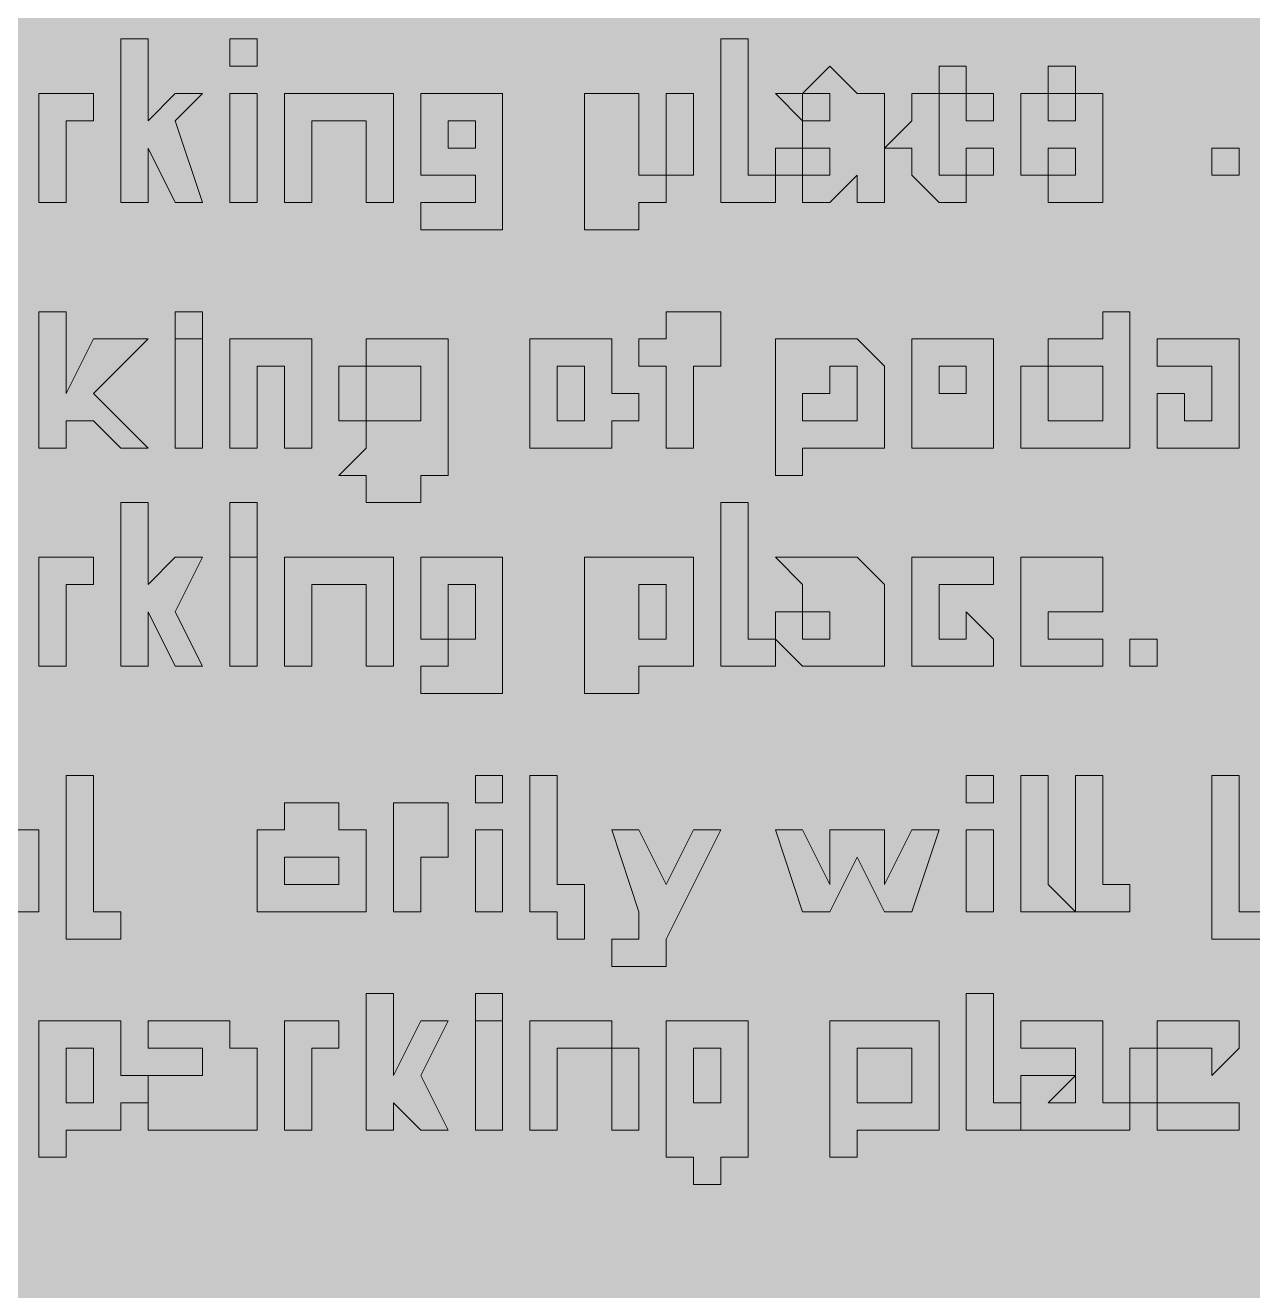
# Model space of a CAD drawing. Header units: metres. Extents: x 104 to 450, y 10 to 263.
# Drawn here: x 158.6 to 212.6, y 141.7 to 197.4 of the extents above; entities that cross this region are included whole.
import ezdxf

# ---------------------------------------------------------------- set-up
doc = ezdxf.new("R2010")
doc.units = ezdxf.units.M
doc.layers.add('FILL_BLACK_000000', color=7, linetype='Continuous', true_color=0x000000)
doc.layers.add('FILL_WHITE_FFFFFF', color=7, linetype='Continuous', true_color=0xffffff)

msp = doc.modelspace()

# ---------------------------------------------------------------- hatches: boundary and pattern name
at = {"layer": 'FILL_BLACK_000000', "true_color": 0x000000}
h = msp.add_hatch(color=7, dxfattribs=at)
h.dxf.hatch_style = 1
h.paths.add_polyline_path([(103.95, 259.2), (104, 259.6), (104.14, 259.91), (104.55, 260.4), (104.96, 260.89), (105.1, 261.2), (105.15, 261.6), (105.15, 262.8), (106.35, 262.8), (108.75, 262.8), (445.95, 262.8), (448.35, 262.8), (449.55, 261.6), (449.55, 259.2), (449.55, 14.4), (449.53, 13.5), (449.4, 12.6), (449.04, 11.7), (448.35, 10.8), (447.15, 10.8), (447.13, 10.11), (447, 9.75), (446.64, 9.62), (445.95, 9.6), (108.75, 9.6), (107.85, 9.79), (106.95, 10.2), (106.05, 10.61), (105.15, 10.8), (104.96, 11.7), (104.55, 12.6), (104.14, 13.5), (103.95, 14.4), (103.95, 259.2)])
h = msp.add_hatch(color=7, dxfattribs=at)
h.dxf.hatch_style = 1
h.paths.add_polyline_path([(162.75, 196.8), (163.95, 196.8), (163.95, 193.2), (165.15, 194.4), (166.35, 194.4), (165.15, 193.2), (166.35, 189.6), (165.15, 189.6), (163.95, 192), (163.95, 190.8), (163.95, 189.6), (162.75, 189.6), (162.75, 196.8)])
h = msp.add_hatch(color=7, dxfattribs=at)
h.dxf.hatch_style = 1
h.paths.add_polyline_path([(167.55, 195.6), (167.55, 196.8), (168.75, 196.8), (168.75, 195.6), (167.55, 195.6)])
h = msp.add_hatch(color=7, dxfattribs=at)
h.dxf.hatch_style = 1
h.paths.add_polyline_path([(190.35, 192), (190.35, 190.8), (191.55, 190.8), (191.55, 189.6), (190.35, 189.6), (189.15, 189.6), (189.15, 190.8), (189.15, 196.8), (190.35, 196.8), (190.35, 192)])
h = msp.add_hatch(color=7, dxfattribs=at)
h.dxf.hatch_style = 1
h.paths.add_polyline_path([(196.35, 190.8), (196.35, 189.6), (195.15, 189.6), (195.15, 190.8), (193.95, 189.6), (192.75, 189.6), (192.75, 190.8), (193.95, 190.8), (193.95, 192), (192.75, 192), (192.75, 193.2), (193.95, 193.2), (193.95, 194.4), (192.75, 194.4), (193.95, 195.6), (195.15, 194.4), (196.35, 194.4), (196.35, 193.2), (196.35, 190.8)])
h = msp.add_hatch(color=7, dxfattribs=at)
h.dxf.hatch_style = 1
h.paths.add_polyline_path([(198.75, 194.4), (198.75, 195.6), (199.95, 195.6), (199.95, 194.4), (198.75, 194.4)])
h = msp.add_hatch(color=7, dxfattribs=at)
h.dxf.hatch_style = 1
h.paths.add_polyline_path([(204.75, 195.6), (204.75, 194.4), (203.55, 194.4), (203.55, 195.6), (204.75, 195.6)])
h = msp.add_hatch(color=7, dxfattribs=at)
h.dxf.hatch_style = 1
h.paths.add_polyline_path([(159.15, 194.4), (160.35, 194.4), (161.55, 194.4), (161.55, 193.2), (160.35, 193.2), (160.35, 189.6), (159.15, 189.6), (159.15, 194.4)])
h = msp.add_hatch(color=7, dxfattribs=at)
h.dxf.hatch_style = 1
h.paths.add_polyline_path([(167.55, 189.6), (167.55, 194.4), (168.75, 194.4), (168.75, 189.6), (167.55, 189.6)])
h = msp.add_hatch(color=7, dxfattribs=at)
h.dxf.hatch_style = 1
h.paths.add_polyline_path([(173.55, 189.6), (173.55, 193.2), (172.35, 193.2), (171.15, 193.2), (171.15, 189.6), (169.95, 189.6), (169.95, 194.4), (171.15, 194.4), (172.35, 194.4), (173.55, 194.4), (174.75, 194.4), (174.75, 193.2), (174.75, 189.6), (173.55, 189.6)])
h = msp.add_hatch(color=7, dxfattribs=at)
h.dxf.hatch_style = 1
h.paths.add_polyline_path([(178.35, 188.4), (177.15, 188.4), (175.95, 188.4), (175.95, 189.6), (177.15, 189.6), (178.35, 189.6), (178.35, 190.8), (177.15, 190.8), (175.95, 190.8), (175.95, 192), (175.95, 193.2), (175.95, 194.4), (177.15, 194.4), (178.35, 194.4), (179.55, 194.4), (179.55, 189.6), (179.55, 188.4), (178.35, 188.4)])
h.paths.add_polyline_path([(177.15, 193.2), (177.15, 192), (178.35, 192), (178.35, 193.2), (177.15, 193.2)], flags=16)
h = msp.add_hatch(color=7, dxfattribs=at)
h.dxf.hatch_style = 1
h.paths.add_polyline_path([(183.15, 194.4), (184.35, 194.4), (185.55, 194.4), (185.55, 193.2), (185.55, 192), (185.55, 190.8), (186.75, 190.8), (186.75, 189.6), (185.55, 189.6), (185.55, 188.4), (183.15, 188.4), (183.15, 194.4)])
h = msp.add_hatch(color=7, dxfattribs=at)
h.dxf.hatch_style = 1
h.paths.add_polyline_path([(187.95, 193.2), (187.95, 192), (187.95, 190.8), (186.75, 190.8), (186.75, 192), (186.75, 193.2), (186.75, 194.4), (187.95, 194.4), (187.95, 193.2)])
h = msp.add_hatch(color=7, dxfattribs=at)
h.dxf.hatch_style = 1
h.paths.add_polyline_path([(192.75, 193.2), (191.55, 194.4), (192.75, 194.4), (192.75, 193.2)])
h = msp.add_hatch(color=7, dxfattribs=at)
h.dxf.hatch_style = 1
h.paths.add_polyline_path([(197.55, 192), (196.35, 192), (197.55, 193.2), (197.55, 194.4), (198.75, 194.4), (198.75, 193.2), (198.75, 192), (198.75, 190.8), (199.95, 190.8), (199.95, 189.6), (198.75, 189.6), (197.55, 190.8), (197.55, 192)])
h = msp.add_hatch(color=7, dxfattribs=at)
h.dxf.hatch_style = 1
h.paths.add_polyline_path([(199.95, 194.4), (201.15, 194.4), (201.15, 193.2), (199.95, 193.2), (199.95, 194.4)])
h = msp.add_hatch(color=7, dxfattribs=at)
h.dxf.hatch_style = 1
h.paths.add_polyline_path([(203.55, 190.8), (202.35, 190.8), (202.35, 192), (202.35, 193.2), (202.35, 194.4), (203.55, 194.4), (203.55, 193.2), (204.75, 193.2), (204.75, 194.4), (205.95, 194.4), (205.95, 193.2), (205.95, 192), (205.95, 190.8), (205.95, 189.6), (204.75, 189.6), (203.55, 189.6), (203.55, 190.8)])
h.paths.add_polyline_path([(204.75, 190.8), (204.75, 192), (203.55, 192), (203.55, 190.8), (204.75, 190.8)], flags=16)
h = msp.add_hatch(color=7, dxfattribs=at)
h.dxf.hatch_style = 1
h.paths.add_polyline_path([(191.55, 192), (192.75, 192), (192.75, 190.8), (191.55, 190.8), (191.55, 192)])
h = msp.add_hatch(color=7, dxfattribs=at)
h.dxf.hatch_style = 1
h.paths.add_polyline_path([(199.95, 190.8), (199.95, 192), (201.15, 192), (201.15, 190.8), (199.95, 190.8)])
h = msp.add_hatch(color=7, dxfattribs=at)
h.dxf.hatch_style = 1
h.paths.add_polyline_path([(211.95, 192), (211.95, 190.8), (210.75, 190.8), (210.75, 192), (211.95, 192)])
h = msp.add_hatch(color=7, dxfattribs=at)
h.dxf.hatch_style = 1
h.paths.add_polyline_path([(159.15, 184.8), (160.35, 184.8), (160.35, 181.2), (161.55, 183.6), (163.95, 183.6), (161.55, 181.2), (163.95, 178.8), (162.75, 178.8), (161.55, 180), (160.35, 180), (160.35, 178.8), (159.15, 178.8), (159.15, 184.8)])
h = msp.add_hatch(color=7, dxfattribs=at)
h.dxf.hatch_style = 1
h.paths.add_polyline_path([(166.35, 183.6), (165.15, 183.6), (165.15, 184.8), (166.35, 184.8), (166.35, 183.6)])
h = msp.add_hatch(color=7, dxfattribs=at)
h.dxf.hatch_style = 1
h.paths.add_polyline_path([(187.95, 182.4), (187.95, 178.8), (186.75, 178.8), (186.75, 182.4), (185.55, 182.4), (185.55, 183.6), (186.75, 183.6), (186.75, 184.8), (187.95, 184.8), (189.15, 184.8), (189.15, 183.6), (189.15, 182.4), (187.95, 182.4)])
h = msp.add_hatch(color=7, dxfattribs=at)
h.dxf.hatch_style = 1
h.paths.add_polyline_path([(204.75, 183.6), (205.95, 183.6), (205.95, 184.8), (207.15, 184.8), (207.15, 178.8), (205.95, 178.8), (204.75, 178.8), (203.55, 178.8), (202.35, 178.8), (202.35, 180), (202.35, 181.2), (202.35, 182.4), (203.55, 182.4), (203.55, 183.6), (204.75, 183.6)])
h.paths.add_polyline_path([(203.55, 181.2), (203.55, 180), (204.75, 180), (205.95, 180), (205.95, 181.2), (205.95, 182.4), (204.75, 182.4), (203.55, 182.4), (203.55, 181.2)], flags=16)
h = msp.add_hatch(color=7, dxfattribs=at)
h.dxf.hatch_style = 1
h.paths.add_polyline_path([(165.15, 178.8), (165.15, 183.6), (166.35, 183.6), (166.35, 178.8), (165.15, 178.8)])
h = msp.add_hatch(color=7, dxfattribs=at)
h.dxf.hatch_style = 1
h.paths.add_polyline_path([(169.95, 178.8), (169.95, 181.2), (169.95, 182.4), (168.75, 182.4), (168.75, 181.2), (168.75, 178.8), (167.55, 178.8), (167.55, 183.6), (168.75, 183.6), (169.95, 183.6), (171.15, 183.6), (171.15, 182.4), (171.15, 181.2), (171.15, 178.8), (169.95, 178.8)])
h = msp.add_hatch(color=7, dxfattribs=at)
h.dxf.hatch_style = 1
h.paths.add_polyline_path([(174.75, 183.6), (175.95, 183.6), (177.15, 183.6), (177.15, 178.8), (177.15, 177.6), (175.95, 177.6), (175.95, 176.4), (174.75, 176.4), (173.55, 176.4), (173.55, 177.6), (172.35, 177.6), (173.55, 178.8), (173.55, 180), (174.75, 180), (175.95, 180), (175.95, 181.2), (175.95, 182.4), (174.75, 182.4), (173.55, 182.4), (173.55, 183.6), (174.75, 183.6)])
h = msp.add_hatch(color=7, dxfattribs=at)
h.dxf.hatch_style = 1
h.paths.add_polyline_path([(184.35, 180), (184.35, 178.8), (183.15, 178.8), (181.95, 178.8), (180.75, 178.8), (180.75, 180), (180.75, 181.2), (180.75, 182.4), (180.75, 183.6), (181.95, 183.6), (183.15, 183.6), (184.35, 183.6), (184.35, 182.4), (184.35, 181.2), (185.55, 181.2), (185.55, 180), (184.35, 180)])
h.paths.add_polyline_path([(181.95, 182.4), (181.95, 181.2), (181.95, 180), (183.15, 180), (183.15, 181.2), (183.15, 182.4), (181.95, 182.4)], flags=16)
h = msp.add_hatch(color=7, dxfattribs=at)
h.dxf.hatch_style = 1
h.paths.add_polyline_path([(196.35, 178.8), (195.15, 178.8), (193.95, 178.8), (192.75, 178.8), (192.75, 177.6), (191.55, 177.6), (191.55, 183.6), (192.75, 183.6), (193.95, 183.6), (195.15, 183.6), (196.35, 182.4), (196.35, 181.2), (196.35, 180), (196.35, 178.8)])
h.paths.add_polyline_path([(195.15, 181.2), (195.15, 182.4), (193.95, 182.4), (193.95, 181.2), (192.75, 181.2), (192.75, 180), (193.95, 180), (195.15, 180), (195.15, 181.2)], flags=16)
h = msp.add_hatch(color=7, dxfattribs=at)
h.dxf.hatch_style = 1
h.paths.add_polyline_path([(198.75, 178.8), (197.55, 178.8), (197.55, 180), (197.55, 181.2), (197.55, 182.4), (197.55, 183.6), (198.75, 183.6), (199.95, 183.6), (201.15, 183.6), (201.15, 182.4), (201.15, 181.2), (201.15, 180), (201.15, 178.8), (199.95, 178.8), (198.75, 178.8)])
h.paths.add_polyline_path([(199.95, 182.4), (198.75, 182.4), (198.75, 181.2), (199.95, 181.2), (199.95, 182.4)], flags=16)
h = msp.add_hatch(color=7, dxfattribs=at)
h.dxf.hatch_style = 1
h.paths.add_polyline_path([(209.55, 182.4), (208.35, 182.4), (208.35, 183.6), (209.55, 183.6), (210.75, 183.6), (211.95, 183.6), (211.95, 182.4), (211.95, 180), (211.95, 178.8), (210.75, 178.8), (209.55, 178.8), (208.35, 178.8), (208.35, 180), (208.35, 181.2), (209.55, 181.2), (209.55, 180), (210.75, 180), (210.75, 181.2), (210.75, 182.4), (209.55, 182.4)])
h = msp.add_hatch(color=7, dxfattribs=at)
h.dxf.hatch_style = 1
h.paths.add_polyline_path([(172.35, 181.2), (172.35, 182.4), (173.55, 182.4), (173.55, 181.2), (173.55, 180), (172.35, 180), (172.35, 181.2)])
h = msp.add_hatch(color=7, dxfattribs=at)
h.dxf.hatch_style = 1
h.paths.add_polyline_path([(162.75, 176.4), (163.95, 176.4), (163.95, 172.8), (165.15, 174), (166.35, 174), (165.15, 171.6), (166.35, 169.2), (165.15, 169.2), (163.95, 171.6), (163.95, 170.4), (163.95, 169.2), (162.75, 169.2), (162.75, 176.4)])
h = msp.add_hatch(color=7, dxfattribs=at)
h.dxf.hatch_style = 1
h.paths.add_polyline_path([(167.55, 174), (167.55, 175.2), (167.55, 176.4), (168.75, 176.4), (168.75, 175.2), (168.75, 174), (167.55, 174)])
h = msp.add_hatch(color=7, dxfattribs=at)
h.dxf.hatch_style = 1
h.paths.add_polyline_path([(190.35, 170.4), (191.55, 170.4), (191.55, 169.2), (190.35, 169.2), (189.15, 169.2), (189.15, 170.4), (189.15, 176.4), (190.35, 176.4), (190.35, 170.4)])
h = msp.add_hatch(color=7, dxfattribs=at)
h.dxf.hatch_style = 1
h.paths.add_polyline_path([(159.15, 174), (160.35, 174), (161.55, 174), (161.55, 172.8), (160.35, 172.8), (160.35, 171.6), (160.35, 169.2), (159.15, 169.2), (159.15, 174)])
h = msp.add_hatch(color=7, dxfattribs=at)
h.dxf.hatch_style = 1
h.paths.add_polyline_path([(167.55, 169.2), (167.55, 174), (168.75, 174), (168.75, 169.2), (167.55, 169.2)])
h = msp.add_hatch(color=7, dxfattribs=at)
h.dxf.hatch_style = 1
h.paths.add_polyline_path([(173.55, 169.2), (173.55, 171.6), (173.55, 172.8), (172.35, 172.8), (171.15, 172.8), (171.15, 169.2), (169.95, 169.2), (169.95, 174), (171.15, 174), (172.35, 174), (173.55, 174), (174.75, 174), (174.75, 172.8), (174.75, 169.2), (173.55, 169.2)])
h = msp.add_hatch(color=7, dxfattribs=at)
h.dxf.hatch_style = 1
h.paths.add_polyline_path([(175.95, 171.6), (175.95, 172.8), (175.95, 174), (177.15, 174), (178.35, 174), (179.55, 174), (179.55, 169.2), (179.55, 168), (178.35, 168), (177.15, 168), (175.95, 168), (175.95, 169.2), (177.15, 169.2), (177.15, 170.4), (175.95, 170.4), (175.95, 171.6)])
h.paths.add_polyline_path([(178.35, 170.4), (178.35, 171.6), (178.35, 172.8), (177.15, 172.8), (177.15, 171.6), (177.15, 170.4), (178.35, 170.4)], flags=16)
h = msp.add_hatch(color=7, dxfattribs=at)
h.dxf.hatch_style = 1
h.paths.add_polyline_path([(187.95, 169.2), (186.75, 169.2), (185.55, 169.2), (185.55, 168), (183.15, 168), (183.15, 174), (184.35, 174), (185.55, 174), (186.75, 174), (187.95, 174), (187.95, 172.8), (187.95, 171.6), (187.95, 170.4), (187.95, 169.2)])
h.paths.add_polyline_path([(186.75, 171.6), (186.75, 172.8), (185.55, 172.8), (185.55, 171.6), (185.55, 170.4), (186.75, 170.4), (186.75, 171.6)], flags=16)
h = msp.add_hatch(color=7, dxfattribs=at)
h.dxf.hatch_style = 1
h.paths.add_polyline_path([(193.95, 174), (195.15, 174), (196.35, 172.8), (196.35, 170.4), (196.35, 169.2), (195.15, 169.2), (193.95, 169.2), (192.75, 169.2), (191.55, 170.4), (191.55, 171.6), (192.75, 171.6), (192.75, 172.8), (191.55, 174), (192.75, 174), (193.95, 174)])
h.paths.add_polyline_path([(192.75, 170.4), (193.95, 170.4), (193.95, 171.6), (192.75, 171.6), (192.75, 170.4)], flags=16)
h = msp.add_hatch(color=7, dxfattribs=at)
h.dxf.hatch_style = 1
h.paths.add_polyline_path([(197.55, 174), (198.75, 174), (199.95, 174), (201.15, 174), (201.15, 172.8), (199.95, 172.8), (198.75, 172.8), (198.75, 171.6), (198.75, 170.4), (199.95, 170.4), (199.95, 171.6), (201.15, 170.4), (201.15, 169.2), (199.95, 169.2), (198.75, 169.2), (197.55, 169.2), (197.55, 170.4), (197.55, 171.6), (197.55, 172.8), (197.55, 174)])
h = msp.add_hatch(color=7, dxfattribs=at)
h.dxf.hatch_style = 1
h.paths.add_polyline_path([(203.55, 171.6), (203.55, 170.4), (204.75, 170.4), (205.95, 170.4), (205.95, 169.2), (204.75, 169.2), (203.55, 169.2), (202.35, 169.2), (202.35, 170.4), (202.35, 171.6), (202.35, 172.8), (202.35, 174), (203.55, 174), (204.75, 174), (205.95, 174), (205.95, 172.8), (205.95, 171.6), (203.55, 171.6)])
h = msp.add_hatch(color=7, dxfattribs=at)
h.dxf.hatch_style = 1
h.paths.add_polyline_path([(208.35, 169.2), (207.15, 169.2), (207.15, 170.4), (208.35, 170.4), (208.35, 169.2)])
h = msp.add_hatch(color=7, dxfattribs=at)
h.dxf.hatch_style = 1
h.paths.add_polyline_path([(161.55, 164.4), (161.55, 162), (161.55, 159.6), (161.55, 158.4), (162.75, 158.4), (162.75, 157.2), (161.55, 157.2), (160.35, 157.2), (160.35, 158.4), (160.35, 162), (160.35, 164.4), (161.55, 164.4)])
h = msp.add_hatch(color=7, dxfattribs=at)
h.dxf.hatch_style = 1
h.paths.add_polyline_path([(178.35, 163.2), (178.35, 164.4), (179.55, 164.4), (179.55, 163.2), (178.35, 163.2)])
h = msp.add_hatch(color=7, dxfattribs=at)
h.dxf.hatch_style = 1
h.paths.add_polyline_path([(181.95, 157.2), (181.95, 158.4), (180.75, 158.4), (180.75, 162), (180.75, 164.4), (181.95, 164.4), (181.95, 162), (181.95, 159.6), (183.15, 159.6), (183.15, 158.4), (183.15, 157.2), (181.95, 157.2)])
h = msp.add_hatch(color=7, dxfattribs=at)
h.dxf.hatch_style = 1
h.paths.add_polyline_path([(199.95, 164.4), (201.15, 164.4), (201.15, 163.2), (199.95, 163.2), (199.95, 164.4)])
h = msp.add_hatch(color=7, dxfattribs=at)
h.dxf.hatch_style = 1
h.paths.add_polyline_path([(202.35, 164.4), (203.55, 164.4), (203.55, 159.6), (204.75, 158.4), (203.55, 158.4), (202.35, 158.4), (202.35, 164.4)])
h = msp.add_hatch(color=7, dxfattribs=at)
h.dxf.hatch_style = 1
h.paths.add_polyline_path([(204.75, 164.4), (205.95, 164.4), (205.95, 159.6), (207.15, 159.6), (207.15, 158.4), (205.95, 158.4), (204.75, 158.4), (204.75, 164.4)])
h = msp.add_hatch(color=7, dxfattribs=at)
h.dxf.hatch_style = 1
h.paths.add_polyline_path([(211.95, 164.4), (211.95, 162), (211.95, 159.6), (211.95, 158.4), (213.15, 158.4), (213.15, 157.2), (211.95, 157.2), (210.75, 157.2), (210.75, 158.4), (210.75, 162), (210.75, 164.4), (211.95, 164.4)])
h = msp.add_hatch(color=7, dxfattribs=at)
h.dxf.hatch_style = 1
h.paths.add_polyline_path([(173.55, 158.4), (172.35, 158.4), (171.15, 158.4), (169.95, 158.4), (168.75, 158.4), (168.75, 159.6), (168.75, 160.8), (168.75, 162), (169.95, 162), (169.95, 163.2), (171.15, 163.2), (172.35, 163.2), (172.35, 162), (173.55, 162), (173.55, 160.8), (173.55, 159.6), (173.55, 158.4)])
h.paths.add_polyline_path([(171.15, 160.8), (169.95, 160.8), (169.95, 159.6), (171.15, 159.6), (172.35, 159.6), (172.35, 160.8), (171.15, 160.8)], flags=16)
h = msp.add_hatch(color=7, dxfattribs=at)
h.dxf.hatch_style = 1
h.paths.add_polyline_path([(177.15, 162), (177.15, 160.8), (175.95, 160.8), (175.95, 158.4), (174.75, 158.4), (174.75, 163.2), (175.95, 163.2), (177.15, 163.2), (177.15, 162)])
h = msp.add_hatch(color=7, dxfattribs=at)
h.dxf.hatch_style = 1
h.paths.add_polyline_path([(159.15, 162), (159.15, 158.4), (156.75, 158.4), (156.75, 157.2), (155.55, 157.2), (155.55, 158.4), (154.35, 158.4), (154.35, 159.6), (154.35, 162), (155.55, 162), (155.55, 159.6), (156.75, 159.6), (156.75, 162), (159.15, 162)])
h = msp.add_hatch(color=7, dxfattribs=at)
h.dxf.hatch_style = 1
h.paths.add_polyline_path([(178.35, 158.4), (178.35, 162), (179.55, 162), (179.55, 158.4), (178.35, 158.4)])
h = msp.add_hatch(color=7, dxfattribs=at)
h.dxf.hatch_style = 1
h.paths.add_polyline_path([(186.75, 157.2), (186.75, 156), (185.55, 156), (184.35, 156), (184.35, 157.2), (185.55, 157.2), (185.55, 158.4), (184.35, 162), (185.55, 162), (186.75, 159.6), (187.95, 162), (189.15, 162), (186.75, 157.2)])
h = msp.add_hatch(color=7, dxfattribs=at)
h.dxf.hatch_style = 1
h.paths.add_polyline_path([(196.35, 158.4), (195.15, 160.8), (193.95, 158.4), (192.75, 158.4), (191.55, 162), (192.75, 162), (193.95, 159.6), (193.95, 162), (195.15, 162), (196.35, 162), (196.35, 159.6), (197.55, 162), (198.75, 162), (197.55, 158.4), (196.35, 158.4)])
h = msp.add_hatch(color=7, dxfattribs=at)
h.dxf.hatch_style = 1
h.paths.add_polyline_path([(199.95, 158.4), (199.95, 162), (201.15, 162), (201.15, 158.4), (199.95, 158.4)])
h = msp.add_hatch(color=7, dxfattribs=at)
h.dxf.hatch_style = 1
h.paths.add_polyline_path([(173.55, 154.8), (174.75, 154.8), (174.75, 151.2), (175.95, 153.6), (177.15, 153.6), (175.95, 151.2), (177.15, 148.8), (175.95, 148.8), (174.75, 150), (174.75, 148.8), (173.55, 148.8), (173.55, 154.8)])
h = msp.add_hatch(color=7, dxfattribs=at)
h.dxf.hatch_style = 1
h.paths.add_polyline_path([(178.35, 153.6), (178.35, 154.8), (179.55, 154.8), (179.55, 153.6), (178.35, 153.6)])
h = msp.add_hatch(color=7, dxfattribs=at)
h.dxf.hatch_style = 1
h.paths.add_polyline_path([(201.15, 150), (202.35, 150), (202.35, 148.8), (201.15, 148.8), (199.95, 148.8), (199.95, 150), (199.95, 154.8), (201.15, 154.8), (201.15, 150)])
h = msp.add_hatch(color=7, dxfattribs=at)
h.dxf.hatch_style = 1
h.paths.add_polyline_path([(162.75, 150), (162.75, 148.8), (161.55, 148.8), (160.35, 148.8), (160.35, 147.6), (159.15, 147.6), (159.15, 153.6), (160.35, 153.6), (161.55, 153.6), (162.75, 153.6), (162.75, 152.4), (162.75, 151.2), (163.95, 151.2), (163.95, 150), (162.75, 150)])
h.paths.add_polyline_path([(161.55, 152.4), (160.35, 152.4), (160.35, 151.2), (160.35, 150), (161.55, 150), (161.55, 151.2), (161.55, 152.4)], flags=16)
h = msp.add_hatch(color=7, dxfattribs=at)
h.dxf.hatch_style = 1
h.paths.add_polyline_path([(163.95, 152.4), (163.95, 153.6), (165.15, 153.6), (166.35, 153.6), (167.55, 153.6), (167.55, 152.4), (168.75, 152.4), (168.75, 150), (168.75, 148.8), (167.55, 148.8), (166.35, 148.8), (165.15, 148.8), (163.95, 148.8), (163.95, 150), (163.95, 151.2), (165.15, 151.2), (166.35, 151.2), (166.35, 152.4), (165.15, 152.4), (163.95, 152.4)])
h = msp.add_hatch(color=7, dxfattribs=at)
h.dxf.hatch_style = 1
h.paths.add_polyline_path([(169.95, 148.8), (169.95, 153.6), (171.15, 153.6), (172.35, 153.6), (172.35, 152.4), (171.15, 152.4), (171.15, 151.2), (171.15, 148.8), (169.95, 148.8)])
h = msp.add_hatch(color=7, dxfattribs=at)
h.dxf.hatch_style = 1
h.paths.add_polyline_path([(178.35, 148.8), (178.35, 153.6), (179.55, 153.6), (179.55, 148.8), (178.35, 148.8)])
h = msp.add_hatch(color=7, dxfattribs=at)
h.dxf.hatch_style = 1
h.paths.add_polyline_path([(181.95, 151.2), (181.95, 148.8), (180.75, 148.8), (180.75, 153.6), (181.95, 153.6), (183.15, 153.6), (184.35, 153.6), (184.35, 152.4), (183.15, 152.4), (181.95, 152.4), (181.95, 151.2)])
h = msp.add_hatch(color=7, dxfattribs=at)
h.dxf.hatch_style = 1
h.paths.add_polyline_path([(186.75, 152.4), (186.75, 153.6), (187.95, 153.6), (189.15, 153.6), (190.35, 153.6), (190.35, 148.8), (190.35, 147.6), (189.15, 147.6), (189.15, 146.4), (187.95, 146.4), (187.95, 147.6), (186.75, 147.6), (186.75, 148.8), (186.75, 150), (186.75, 151.2), (186.75, 152.4)])
h.paths.add_polyline_path([(187.95, 152.4), (187.95, 151.2), (187.95, 150), (189.15, 150), (189.15, 151.2), (189.15, 152.4), (187.95, 152.4)], flags=16)
h = msp.add_hatch(color=7, dxfattribs=at)
h.dxf.hatch_style = 1
h.paths.add_polyline_path([(198.75, 148.8), (197.55, 148.8), (196.35, 148.8), (195.15, 148.8), (195.15, 147.6), (193.95, 147.6), (193.95, 153.6), (195.15, 153.6), (196.35, 153.6), (197.55, 153.6), (198.75, 153.6), (198.75, 152.4), (198.75, 151.2), (198.75, 150), (198.75, 148.8)])
h.paths.add_polyline_path([(197.55, 151.2), (197.55, 152.4), (196.35, 152.4), (195.15, 152.4), (195.15, 151.2), (195.15, 150), (196.35, 150), (197.55, 150), (197.55, 151.2)], flags=16)
h = msp.add_hatch(color=7, dxfattribs=at)
h.dxf.hatch_style = 1
h.paths.add_polyline_path([(203.55, 152.4), (202.35, 152.4), (202.35, 153.6), (203.55, 153.6), (204.75, 153.6), (205.95, 153.6), (205.95, 152.4), (205.95, 150), (207.15, 150), (207.15, 148.8), (205.95, 148.8), (204.75, 148.8), (203.55, 148.8), (202.35, 148.8), (202.35, 150), (202.35, 151.2), (203.55, 151.2), (204.75, 151.2), (204.75, 152.4), (203.55, 152.4)])
h.paths.add_polyline_path([(203.55, 150), (204.75, 150), (204.75, 151.2), (203.55, 150)], flags=16)
h = msp.add_hatch(color=7, dxfattribs=at)
h.dxf.hatch_style = 1
h.paths.add_polyline_path([(211.95, 153.6), (211.95, 152.4), (210.75, 151.2), (210.75, 152.4), (209.55, 152.4), (208.35, 152.4), (208.35, 153.6), (209.55, 153.6), (210.75, 153.6), (211.95, 153.6)])
h = msp.add_hatch(color=7, dxfattribs=at)
h.dxf.hatch_style = 1
h.paths.add_polyline_path([(184.35, 148.8), (184.35, 151.2), (184.35, 152.4), (185.55, 152.4), (185.55, 148.8), (184.35, 148.8)])
h = msp.add_hatch(color=7, dxfattribs=at)
h.dxf.hatch_style = 1
h.paths.add_polyline_path([(208.35, 152.4), (208.35, 151.2), (208.35, 150), (207.15, 150), (207.15, 151.2), (207.15, 152.4), (208.35, 152.4)])
h = msp.add_hatch(color=7, dxfattribs=at)
h.dxf.hatch_style = 1
h.paths.add_polyline_path([(211.95, 150), (211.95, 148.8), (210.75, 148.8), (209.55, 148.8), (208.35, 148.8), (208.35, 150), (209.55, 150), (210.75, 150), (211.95, 150)])
at = {"layer": 'FILL_WHITE_FFFFFF', "true_color": 0xffffff}
h = msp.add_hatch(color=7, dxfattribs=at)
h.dxf.hatch_style = 1
h.paths.add_polyline_path([(106.35, 259.2), (106.35, 260.4), (107.06, 261.09), (107.55, 261.45), (108.04, 261.58), (108.75, 261.6), (445.95, 261.6), (447.15, 261.6), (447.15, 260.4), (448.35, 260.4), (448.35, 259.2), (448.35, 14.4), (448.33, 13.69), (448.2, 13.2), (447.84, 12.71), (447.15, 12), (445.95, 12), (108.75, 12), (106.35, 12), (106.35, 14.4), (106.35, 259.2)])

# ---------------------------------------------------------------- linework, layer by layer
at = {"layer": 'FILL_BLACK_000000', "lineweight": 0, "true_color": 0x000000}
for points in [[(162.75, 196.8), (163.95, 196.8), (163.95, 193.2), (165.15, 194.4), (166.35, 194.4), (165.15, 193.2), (166.35, 189.6), (165.15, 189.6), (163.95, 192), (163.95, 190.8), (163.95, 189.6), (162.75, 189.6)], [(167.55, 195.6), (167.55, 196.8), (168.75, 196.8), (168.75, 195.6)], [(190.35, 192), (190.35, 190.8), (191.55, 190.8), (191.55, 189.6), (190.35, 189.6), (189.15, 189.6), (189.15, 190.8), (189.15, 196.8), (190.35, 196.8)], [(196.35, 190.8), (196.35, 189.6), (195.15, 189.6), (195.15, 190.8), (193.95, 189.6), (192.75, 189.6), (192.75, 190.8), (193.95, 190.8), (193.95, 192), (192.75, 192), (192.75, 193.2), (193.95, 193.2), (193.95, 194.4), (192.75, 194.4), (193.95, 195.6), (195.15, 194.4), (196.35, 194.4), (196.35, 193.2)], [(198.75, 194.4), (198.75, 195.6), (199.95, 195.6), (199.95, 194.4)], [(204.75, 195.6), (204.75, 194.4), (203.55, 194.4), (203.55, 195.6)], [(159.15, 194.4), (160.35, 194.4), (161.55, 194.4), (161.55, 193.2), (160.35, 193.2), (160.35, 189.6), (159.15, 189.6)], [(167.55, 189.6), (167.55, 194.4), (168.75, 194.4), (168.75, 189.6)], [(173.55, 189.6), (173.55, 193.2), (172.35, 193.2), (171.15, 193.2), (171.15, 189.6), (169.95, 189.6), (169.95, 194.4), (171.15, 194.4), (172.35, 194.4), (173.55, 194.4), (174.75, 194.4), (174.75, 193.2), (174.75, 189.6)], [(178.35, 188.4), (177.15, 188.4), (175.95, 188.4), (175.95, 189.6), (177.15, 189.6), (178.35, 189.6), (178.35, 190.8), (177.15, 190.8), (175.95, 190.8), (175.95, 192), (175.95, 193.2), (175.95, 194.4), (177.15, 194.4), (178.35, 194.4), (179.55, 194.4), (179.55, 189.6), (179.55, 188.4)], [(183.15, 194.4), (184.35, 194.4), (185.55, 194.4), (185.55, 193.2), (185.55, 192), (185.55, 190.8), (186.75, 190.8), (186.75, 189.6), (185.55, 189.6), (185.55, 188.4), (183.15, 188.4)], [(187.95, 193.2), (187.95, 192), (187.95, 190.8), (186.75, 190.8), (186.75, 192), (186.75, 193.2), (186.75, 194.4), (187.95, 194.4)], [(192.75, 193.2), (191.55, 194.4), (192.75, 194.4)], [(197.55, 192), (196.35, 192), (197.55, 193.2), (197.55, 194.4), (198.75, 194.4), (198.75, 193.2), (198.75, 192), (198.75, 190.8), (199.95, 190.8), (199.95, 189.6), (198.75, 189.6), (197.55, 190.8)], [(199.95, 194.4), (201.15, 194.4), (201.15, 193.2), (199.95, 193.2)], [(203.55, 190.8), (202.35, 190.8), (202.35, 192), (202.35, 193.2), (202.35, 194.4), (203.55, 194.4), (203.55, 193.2), (204.75, 193.2), (204.75, 194.4), (205.95, 194.4), (205.95, 193.2), (205.95, 192), (205.95, 190.8), (205.95, 189.6), (204.75, 189.6), (203.55, 189.6)], [(177.15, 193.2), (177.15, 192), (178.35, 192), (178.35, 193.2)], [(191.55, 192), (192.75, 192), (192.75, 190.8), (191.55, 190.8)], [(199.95, 190.8), (199.95, 192), (201.15, 192), (201.15, 190.8)], [(204.75, 190.8), (204.75, 192), (203.55, 192), (203.55, 190.8)], [(211.95, 192), (211.95, 190.8), (210.75, 190.8), (210.75, 192)], [(159.15, 184.8), (160.35, 184.8), (160.35, 181.2), (161.55, 183.6), (163.95, 183.6), (161.55, 181.2), (163.95, 178.8), (162.75, 178.8), (161.55, 180), (160.35, 180), (160.35, 178.8), (159.15, 178.8)], [(166.35, 183.6), (165.15, 183.6), (165.15, 184.8), (166.35, 184.8)], [(187.95, 182.4), (187.95, 178.8), (186.75, 178.8), (186.75, 182.4), (185.55, 182.4), (185.55, 183.6), (186.75, 183.6), (186.75, 184.8), (187.95, 184.8), (189.15, 184.8), (189.15, 183.6), (189.15, 182.4)], [(204.75, 183.6), (205.95, 183.6), (205.95, 184.8), (207.15, 184.8), (207.15, 178.8), (205.95, 178.8), (204.75, 178.8), (203.55, 178.8), (202.35, 178.8), (202.35, 180), (202.35, 181.2), (202.35, 182.4), (203.55, 182.4), (203.55, 183.6)], [(165.15, 178.8), (165.15, 183.6), (166.35, 183.6), (166.35, 178.8)], [(169.95, 178.8), (169.95, 181.2), (169.95, 182.4), (168.75, 182.4), (168.75, 181.2), (168.75, 178.8), (167.55, 178.8), (167.55, 183.6), (168.75, 183.6), (169.95, 183.6), (171.15, 183.6), (171.15, 182.4), (171.15, 181.2), (171.15, 178.8)], [(174.75, 183.6), (175.95, 183.6), (177.15, 183.6), (177.15, 178.8), (177.15, 177.6), (175.95, 177.6), (175.95, 176.4), (174.75, 176.4), (173.55, 176.4), (173.55, 177.6), (172.35, 177.6), (173.55, 178.8), (173.55, 180), (174.75, 180), (175.95, 180), (175.95, 181.2), (175.95, 182.4), (174.75, 182.4), (173.55, 182.4), (173.55, 183.6)], [(184.35, 180), (184.35, 178.8), (183.15, 178.8), (181.95, 178.8), (180.75, 178.8), (180.75, 180), (180.75, 181.2), (180.75, 182.4), (180.75, 183.6), (181.95, 183.6), (183.15, 183.6), (184.35, 183.6), (184.35, 182.4), (184.35, 181.2), (185.55, 181.2), (185.55, 180)], [(196.35, 178.8), (195.15, 178.8), (193.95, 178.8), (192.75, 178.8), (192.75, 177.6), (191.55, 177.6), (191.55, 183.6), (192.75, 183.6), (193.95, 183.6), (195.15, 183.6), (196.35, 182.4), (196.35, 181.2), (196.35, 180)], [(198.75, 178.8), (197.55, 178.8), (197.55, 180), (197.55, 181.2), (197.55, 182.4), (197.55, 183.6), (198.75, 183.6), (199.95, 183.6), (201.15, 183.6), (201.15, 182.4), (201.15, 181.2), (201.15, 180), (201.15, 178.8), (199.95, 178.8)], [(209.55, 182.4), (208.35, 182.4), (208.35, 183.6), (209.55, 183.6), (210.75, 183.6), (211.95, 183.6), (211.95, 182.4), (211.95, 180), (211.95, 178.8), (210.75, 178.8), (209.55, 178.8), (208.35, 178.8), (208.35, 180), (208.35, 181.2), (209.55, 181.2), (209.55, 180), (210.75, 180), (210.75, 181.2), (210.75, 182.4)], [(172.35, 181.2), (172.35, 182.4), (173.55, 182.4), (173.55, 181.2), (173.55, 180), (172.35, 180)], [(181.95, 182.4), (181.95, 181.2), (181.95, 180), (183.15, 180), (183.15, 181.2), (183.15, 182.4)], [(195.15, 181.2), (195.15, 182.4), (193.95, 182.4), (193.95, 181.2), (192.75, 181.2), (192.75, 180), (193.95, 180), (195.15, 180)], [(199.95, 182.4), (198.75, 182.4), (198.75, 181.2), (199.95, 181.2)], [(203.55, 181.2), (203.55, 180), (204.75, 180), (205.95, 180), (205.95, 181.2), (205.95, 182.4), (204.75, 182.4), (203.55, 182.4)], [(162.75, 176.4), (163.95, 176.4), (163.95, 172.8), (165.15, 174), (166.35, 174), (165.15, 171.6), (166.35, 169.2), (165.15, 169.2), (163.95, 171.6), (163.95, 170.4), (163.95, 169.2), (162.75, 169.2)], [(167.55, 174), (167.55, 175.2), (167.55, 176.4), (168.75, 176.4), (168.75, 175.2), (168.75, 174)], [(190.35, 170.4), (191.55, 170.4), (191.55, 169.2), (190.35, 169.2), (189.15, 169.2), (189.15, 170.4), (189.15, 176.4), (190.35, 176.4)], [(159.15, 174), (160.35, 174), (161.55, 174), (161.55, 172.8), (160.35, 172.8), (160.35, 171.6), (160.35, 169.2), (159.15, 169.2)], [(167.55, 169.2), (167.55, 174), (168.75, 174), (168.75, 169.2)], [(173.55, 169.2), (173.55, 171.6), (173.55, 172.8), (172.35, 172.8), (171.15, 172.8), (171.15, 169.2), (169.95, 169.2), (169.95, 174), (171.15, 174), (172.35, 174), (173.55, 174), (174.75, 174), (174.75, 172.8), (174.75, 169.2)], [(175.95, 171.6), (175.95, 172.8), (175.95, 174), (177.15, 174), (178.35, 174), (179.55, 174), (179.55, 169.2), (179.55, 168), (178.35, 168), (177.15, 168), (175.95, 168), (175.95, 169.2), (177.15, 169.2), (177.15, 170.4), (175.95, 170.4)], [(187.95, 169.2), (186.75, 169.2), (185.55, 169.2), (185.55, 168), (183.15, 168), (183.15, 174), (184.35, 174), (185.55, 174), (186.75, 174), (187.95, 174), (187.95, 172.8), (187.95, 171.6), (187.95, 170.4)], [(193.95, 174), (195.15, 174), (196.35, 172.8), (196.35, 170.4), (196.35, 169.2), (195.15, 169.2), (193.95, 169.2), (192.75, 169.2), (191.55, 170.4), (191.55, 171.6), (192.75, 171.6), (192.75, 172.8), (191.55, 174), (192.75, 174)], [(197.55, 174), (198.75, 174), (199.95, 174), (201.15, 174), (201.15, 172.8), (199.95, 172.8), (198.75, 172.8), (198.75, 171.6), (198.75, 170.4), (199.95, 170.4), (199.95, 171.6), (201.15, 170.4), (201.15, 169.2), (199.95, 169.2), (198.75, 169.2), (197.55, 169.2), (197.55, 170.4), (197.55, 171.6), (197.55, 172.8)], [(203.55, 171.6), (203.55, 170.4), (204.75, 170.4), (205.95, 170.4), (205.95, 169.2), (204.75, 169.2), (203.55, 169.2), (202.35, 169.2), (202.35, 170.4), (202.35, 171.6), (202.35, 172.8), (202.35, 174), (203.55, 174), (204.75, 174), (205.95, 174), (205.95, 172.8), (205.95, 171.6)], [(178.35, 170.4), (178.35, 171.6), (178.35, 172.8), (177.15, 172.8), (177.15, 171.6), (177.15, 170.4)], [(186.75, 171.6), (186.75, 172.8), (185.55, 172.8), (185.55, 171.6), (185.55, 170.4), (186.75, 170.4)], [(192.75, 170.4), (193.95, 170.4), (193.95, 171.6), (192.75, 171.6)], [(208.35, 169.2), (207.15, 169.2), (207.15, 170.4), (208.35, 170.4)], [(161.55, 164.4), (161.55, 162), (161.55, 159.6), (161.55, 158.4), (162.75, 158.4), (162.75, 157.2), (161.55, 157.2), (160.35, 157.2), (160.35, 158.4), (160.35, 162), (160.35, 164.4)], [(178.35, 163.2), (178.35, 164.4), (179.55, 164.4), (179.55, 163.2)], [(181.95, 157.2), (181.95, 158.4), (180.75, 158.4), (180.75, 162), (180.75, 164.4), (181.95, 164.4), (181.95, 162), (181.95, 159.6), (183.15, 159.6), (183.15, 158.4), (183.15, 157.2)], [(199.95, 164.4), (201.15, 164.4), (201.15, 163.2), (199.95, 163.2)], [(202.35, 164.4), (203.55, 164.4), (203.55, 159.6), (204.75, 158.4), (203.55, 158.4), (202.35, 158.4)], [(204.75, 164.4), (205.95, 164.4), (205.95, 159.6), (207.15, 159.6), (207.15, 158.4), (205.95, 158.4), (204.75, 158.4)], [(211.95, 164.4), (211.95, 162), (211.95, 159.6), (211.95, 158.4), (213.15, 158.4), (213.15, 157.2), (211.95, 157.2), (210.75, 157.2), (210.75, 158.4), (210.75, 162), (210.75, 164.4)], [(173.55, 158.4), (172.35, 158.4), (171.15, 158.4), (169.95, 158.4), (168.75, 158.4), (168.75, 159.6), (168.75, 160.8), (168.75, 162), (169.95, 162), (169.95, 163.2), (171.15, 163.2), (172.35, 163.2), (172.35, 162), (173.55, 162), (173.55, 160.8), (173.55, 159.6)], [(177.15, 162), (177.15, 160.8), (175.95, 160.8), (175.95, 158.4), (174.75, 158.4), (174.75, 163.2), (175.95, 163.2), (177.15, 163.2)], [(159.15, 162), (159.15, 158.4), (156.75, 158.4), (156.75, 157.2), (155.55, 157.2), (155.55, 158.4), (154.35, 158.4), (154.35, 159.6), (154.35, 162), (155.55, 162), (155.55, 159.6), (156.75, 159.6), (156.75, 162)], [(178.35, 158.4), (178.35, 162), (179.55, 162), (179.55, 158.4)], [(186.75, 157.2), (186.75, 156), (185.55, 156), (184.35, 156), (184.35, 157.2), (185.55, 157.2), (185.55, 158.4), (184.35, 162), (185.55, 162), (186.75, 159.6), (187.95, 162), (189.15, 162)], [(196.35, 158.4), (195.15, 160.8), (193.95, 158.4), (192.75, 158.4), (191.55, 162), (192.75, 162), (193.95, 159.6), (193.95, 162), (195.15, 162), (196.35, 162), (196.35, 159.6), (197.55, 162), (198.75, 162), (197.55, 158.4)], [(199.95, 158.4), (199.95, 162), (201.15, 162), (201.15, 158.4)], [(171.15, 160.8), (169.95, 160.8), (169.95, 159.6), (171.15, 159.6), (172.35, 159.6), (172.35, 160.8)], [(173.55, 154.8), (174.75, 154.8), (174.75, 151.2), (175.95, 153.6), (177.15, 153.6), (175.95, 151.2), (177.15, 148.8), (175.95, 148.8), (174.75, 150), (174.75, 148.8), (173.55, 148.8)], [(178.35, 153.6), (178.35, 154.8), (179.55, 154.8), (179.55, 153.6)], [(201.15, 150), (202.35, 150), (202.35, 148.8), (201.15, 148.8), (199.95, 148.8), (199.95, 150), (199.95, 154.8), (201.15, 154.8)], [(162.75, 150), (162.75, 148.8), (161.55, 148.8), (160.35, 148.8), (160.35, 147.6), (159.15, 147.6), (159.15, 153.6), (160.35, 153.6), (161.55, 153.6), (162.75, 153.6), (162.75, 152.4), (162.75, 151.2), (163.95, 151.2), (163.95, 150)], [(163.95, 152.4), (163.95, 153.6), (165.15, 153.6), (166.35, 153.6), (167.55, 153.6), (167.55, 152.4), (168.75, 152.4), (168.75, 150), (168.75, 148.8), (167.55, 148.8), (166.35, 148.8), (165.15, 148.8), (163.95, 148.8), (163.95, 150), (163.95, 151.2), (165.15, 151.2), (166.35, 151.2), (166.35, 152.4), (165.15, 152.4)], [(169.95, 148.8), (169.95, 153.6), (171.15, 153.6), (172.35, 153.6), (172.35, 152.4), (171.15, 152.4), (171.15, 151.2), (171.15, 148.8)], [(178.35, 148.8), (178.35, 153.6), (179.55, 153.6), (179.55, 148.8)], [(181.95, 151.2), (181.95, 148.8), (180.75, 148.8), (180.75, 153.6), (181.95, 153.6), (183.15, 153.6), (184.35, 153.6), (184.35, 152.4), (183.15, 152.4), (181.95, 152.4)], [(186.75, 152.4), (186.75, 153.6), (187.95, 153.6), (189.15, 153.6), (190.35, 153.6), (190.35, 148.8), (190.35, 147.6), (189.15, 147.6), (189.15, 146.4), (187.95, 146.4), (187.95, 147.6), (186.75, 147.6), (186.75, 148.8), (186.75, 150), (186.75, 151.2)], [(198.75, 148.8), (197.55, 148.8), (196.35, 148.8), (195.15, 148.8), (195.15, 147.6), (193.95, 147.6), (193.95, 153.6), (195.15, 153.6), (196.35, 153.6), (197.55, 153.6), (198.75, 153.6), (198.75, 152.4), (198.75, 151.2), (198.75, 150)], [(203.55, 152.4), (202.35, 152.4), (202.35, 153.6), (203.55, 153.6), (204.75, 153.6), (205.95, 153.6), (205.95, 152.4), (205.95, 150), (207.15, 150), (207.15, 148.8), (205.95, 148.8), (204.75, 148.8), (203.55, 148.8), (202.35, 148.8), (202.35, 150), (202.35, 151.2), (203.55, 151.2), (204.75, 151.2), (204.75, 152.4)], [(211.95, 153.6), (211.95, 152.4), (210.75, 151.2), (210.75, 152.4), (209.55, 152.4), (208.35, 152.4), (208.35, 153.6), (209.55, 153.6), (210.75, 153.6)], [(161.55, 152.4), (160.35, 152.4), (160.35, 151.2), (160.35, 150), (161.55, 150), (161.55, 151.2)], [(184.35, 148.8), (184.35, 151.2), (184.35, 152.4), (185.55, 152.4), (185.55, 148.8)], [(187.95, 152.4), (187.95, 151.2), (187.95, 150), (189.15, 150), (189.15, 151.2), (189.15, 152.4)], [(197.55, 151.2), (197.55, 152.4), (196.35, 152.4), (195.15, 152.4), (195.15, 151.2), (195.15, 150), (196.35, 150), (197.55, 150)], [(208.35, 152.4), (208.35, 151.2), (208.35, 150), (207.15, 150), (207.15, 151.2), (207.15, 152.4)], [(203.55, 150), (204.75, 150), (204.75, 151.2)], [(211.95, 150), (211.95, 148.8), (210.75, 148.8), (209.55, 148.8), (208.35, 148.8), (208.35, 150), (209.55, 150), (210.75, 150)]]:
    msp.add_lwpolyline(points, close=True, dxfattribs=at)

doc.saveas('drawing.dxf')
